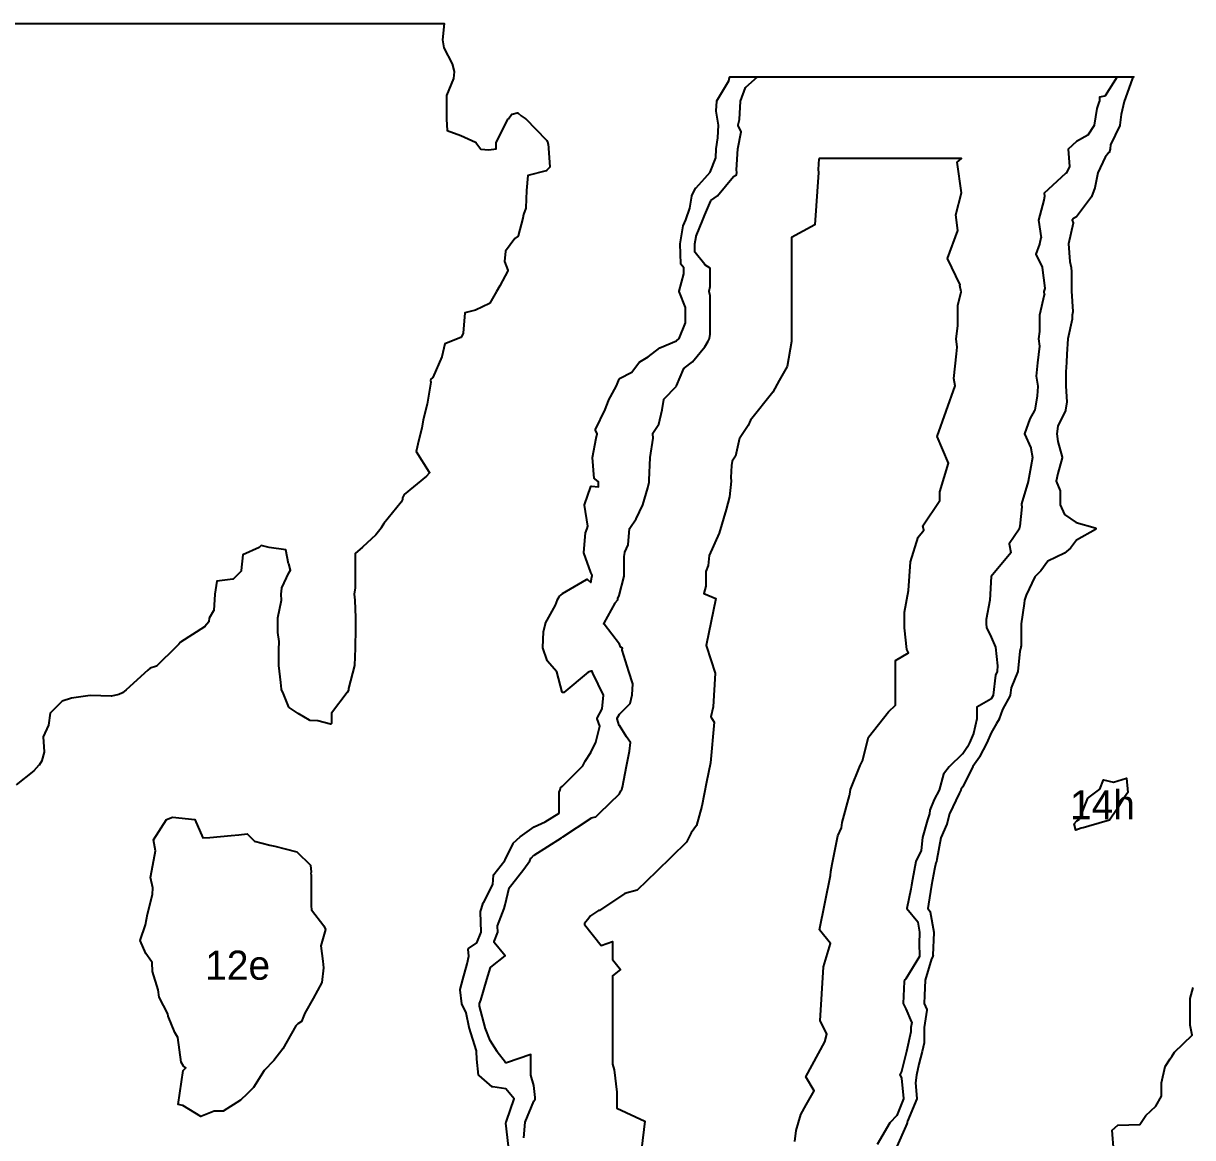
# Model space of a CAD drawing. Header units: millimetres. Extents: x 0 to 500, y 0 to 700.
# Drawn here: x 83.2 to 183.5, y 351.6 to 447.2 of the extents above; entities that cross this region are included whole.
import ezdxf
from ezdxf.enums import TextEntityAlignment as Align

# ---------------------------------------------------------------- set-up
doc = ezdxf.new("R2010")
doc.units = ezdxf.units.MM
doc.layers.add('CORTE', color=1, linetype='Continuous')
doc.layers.add('GRABADO', color=5, linetype='Continuous')

msp = doc.modelspace()

# ---------------------------------------------------------------- linework, layer by layer
at = {"layer": 'CORTE'}
for points in [[(81.73, 447.19), (84.46, 447.19), (89.22, 447.19), (91.6, 447.19), (94.29, 447.19), (96.96, 447.19), (99.32, 447.19), (100.53, 447.19), (103.77, 447.19), (106.41, 447.19), (119.29, 447.19), (119.29, 447.19), (119.16, 445.77), (119.28, 445.1), (119.98, 443.73), (119.98, 443.73), (119.99, 443.72), (120.15, 443.05), (120.15, 443.05), (120.15, 443.04), (120.1, 442.47), (120.1, 442.46), (120.1, 442.46), (119.51, 440.99), (119.51, 438.97), (119.57, 438.01), (120.73, 437.56), (120.73, 437.56), (122, 437), (122, 436.99), (122.01, 436.99), (122.02, 436.98), (122.46, 436.39), (123.14, 436.35), (123.75, 436.43), (123.75, 436.93), (123.75, 436.94), (123.75, 436.95), (124.26, 437.95), (124.8, 439), (124.81, 439.01), (125.09, 439.38), (125.1, 439.38), (125.1, 439.39), (125.11, 439.4), (125.12, 439.4), (125.13, 439.4), (125.13, 439.4), (125.58, 439.51), (125.58, 439.51), (125.59, 439.51), (125.6, 439.51), (125.61, 439.51), (125.62, 439.5), (125.63, 439.5), (125.63, 439.5), (125.64, 439.49), (125.64, 439.49), (125.9, 439.25), (126.26, 439.03), (126.27, 439.03), (126.28, 439.02), (126.28, 439.02), (128.09, 437.16), (128.1, 437.15), (128.1, 437.15), (128.1, 437.14), (128.17, 437.01), (128.17, 437.01), (128.19, 436.95), (128.21, 436.86), (128.21, 436.86), (128.22, 436.85), (128.38, 434.89), (128.38, 434.89), (128.38, 434.88), (128.37, 434.87), (128.37, 434.86), (128.37, 434.85), (128.36, 434.84), (128.09, 434.56), (128.09, 434.55), (128.08, 434.55), (128.07, 434.54), (128.06, 434.54), (126.49, 434.14), (126.38, 432.85), (126.31, 431.35), (126.31, 431.34), (126.31, 431.33), (126.31, 431.33), (126.1, 430.79), (126.05, 430.48), (126.05, 430.48), (125.66, 428.97), (125.66, 428.97), (125.66, 428.96), (125.66, 428.95), (125.65, 428.95), (125.65, 428.94), (125.64, 428.94), (125.38, 428.72), (124.56, 427.63), (124.47, 426.75), (124.77, 426.02), (124.77, 426.01), (124.77, 426), (124.77, 425.99), (124.77, 425.98), (124.77, 425.98), (124.77, 425.97), (124.76, 425.96), (124.76, 425.96), (124.07, 424.66), (123.8, 424.17), (123.21, 423.18), (123.21, 423.18), (123.2, 423.17), (123.19, 423.17), (123.19, 423.16), (122, 422.59), (121.99, 422.59), (121.99, 422.59), (121.06, 422.36), (120.93, 420.61), (120.93, 420.61), (120.93, 420.6), (120.93, 420.59), (120.77, 420.26), (120.77, 420.25), (120.76, 420.24), (120.75, 420.23), (120.73, 420.22), (120.73, 420.22), (119.37, 419.7), (119.11, 418.57), (119.11, 418.56), (118.32, 416.81), (118.32, 416.8), (118.31, 416.79), (118.31, 416.78), (118.15, 416.66), (118.14, 416.55), (118.16, 416.41), (118.16, 416.4), (118.15, 416.39), (117.83, 414.5), (117.83, 414.5), (117.49, 413.16), (117.37, 412.46), (117.37, 412.46), (117.13, 411.46), (116.89, 410.45), (118.02, 408.68), (118.02, 408.67), (118.03, 408.67), (118.03, 408.66), (118.03, 408.65), (118.03, 408.64), (118.03, 408.63), (118.03, 408.62), (118.02, 408.62), (118.02, 408.61), (118.02, 408.6), (118.01, 408.6), (117.78, 408.34), (117.78, 408.34), (115.87, 406.75), (115.71, 406.48), (115.71, 406.35), (115.71, 406.34), (115.71, 406.33), (115.62, 406.11), (115.61, 406.1), (115.61, 406.09), (114.12, 404.28), (113.9, 403.89), (113.9, 403.88), (113.9, 403.88), (113.42, 403.3), (113.42, 403.3), (112.28, 402.23), (112.28, 402.23), (111.67, 401.68), (111.67, 398.77), (111.67, 398.76), (111.58, 398.2), (111.63, 397.68), (111.68, 396.17), (111.68, 394.7), (111.66, 394.13), (111.66, 393.57), (111.61, 392.09), (111.61, 392.08), (111.61, 392.07), (111.09, 390.12), (111.09, 390.05), (111.09, 389.97), (111.09, 389.96), (111.08, 389.95), (111.08, 389.95), (111.08, 389.95), (110.98, 389.76), (110.98, 389.75), (109.62, 387.99), (109.62, 387.12), (109.62, 387.11), (109.62, 387.1), (109.61, 387.09), (109.6, 387.07), (109.6, 387.07), (109.59, 387.06), (109.58, 387.06), (109.57, 387.05), (109.56, 387.05), (109.56, 387.05), (109.55, 387.05), (109.54, 387.05), (109.53, 387.05), (108.46, 387.32), (107.78, 387.37), (107.78, 387.37), (107.77, 387.38), (107.76, 387.38), (107.75, 387.38), (106.77, 387.95), (106.76, 387.95), (105.98, 388.48), (105.98, 388.49), (105.98, 388.49), (105.97, 388.5), (105.97, 388.5), (105.96, 388.51), (105.5, 389.64), (105.34, 390.03), (105.33, 390.03), (105.33, 390.04), (105.33, 390.05), (105.27, 390.62), (105.1, 392.08), (105.1, 392.09), (105.1, 393.42), (105.13, 394.13), (105.01, 394.9), (105.01, 394.91), (105.01, 396.17), (105.01, 396.18), (105.01, 396.18), (105.33, 397.69), (105.3, 398.2), (105.3, 398.21), (105.35, 398.72), (105.36, 398.73), (105.36, 398.74), (105.96, 400.03), (105.96, 400.03), (106.12, 400.26), (105.96, 400.81), (105.95, 400.81), (105.72, 402.01), (104.27, 402.21), (104.27, 402.21), (103.6, 402.38), (103.42, 402.22), (103.41, 402.22), (103.41, 402.22), (103.41, 402.21), (102.01, 401.57), (101.88, 400.23), (101.88, 400.22), (101.88, 400.21), (101.87, 400.2), (101.87, 400.2), (101.86, 400.19), (101.19, 399.5), (101.19, 399.49), (101.18, 399.49), (101.17, 399.49), (101.17, 399.48), (101.16, 399.48), (101.15, 399.48), (101.15, 399.48), (99.79, 399.32), (99.6, 398.2), (99.52, 396.79), (99.52, 396.78), (99.51, 396.78), (99.51, 396.77), (99.51, 396.76), (99.14, 396.14), (99.11, 395.87), (99.11, 395.87), (99.1, 395.85), (99.1, 395.84), (99.09, 395.84), (98.75, 395.42), (98.74, 395.42), (98.74, 395.41), (98.73, 395.41), (96.67, 394.07), (96.52, 393.9), (96.52, 393.9), (96.3, 393.68), (94.63, 392.04), (94.63, 392.04), (94.62, 392.03), (94.61, 392.02), (94.61, 392.02), (94.61, 392.02), (94.06, 391.84), (93.85, 391.67), (92, 390), (92, 390), (91.7, 389.74), (91.69, 389.74), (91.38, 389.59), (91.38, 389.59), (91.37, 389.59), (90.74, 389.46), (90.74, 389.46), (90.73, 389.46), (88.91, 389.52), (87.31, 389.29), (86.5, 389.01), (85.48, 387.98), (85.33, 386.97), (85.33, 386.97), (85.32, 386.96), (84.88, 385.96), (84.97, 384.67), (84.97, 384.66), (84.96, 384.66), (84.96, 384.65), (84.76, 383.92), (84.76, 383.91), (84.75, 383.9), (84.52, 383.53), (84.51, 383.53), (84.07, 383.03), (84.07, 383.03), (82.56, 381.84)], [(124.83, 350.82), (124.6, 352.81), (124.6, 352.82), (124.6, 352.82), (124.61, 352.87), (124.61, 352.88), (124.61, 352.89), (124.64, 352.97), (125.32, 354.89), (124.58, 355.75), (123.47, 355.92), (123.46, 355.92), (123.45, 355.92), (123.44, 355.93), (123.43, 355.93), (123.43, 355.93), (122.29, 356.89), (122.28, 356.89), (122.27, 356.9), (122.27, 356.91), (122.27, 356.91), (122.26, 356.92), (122.26, 356.93), (122.26, 356.93), (122.1, 358.3), (122.07, 358.95), (122.07, 358.98), (122.07, 359), (121.45, 361), (121.45, 361), (121.19, 362.27), (120.81, 363.03), (120.81, 363.03), (120.81, 363.04), (120.81, 363.04), (120.66, 364.25), (120.66, 364.26), (120.66, 364.27), (120.66, 364.27), (120.66, 364.28), (120.9, 365.12), (121.28, 366.47), (121.41, 367.14), (121.37, 367.74), (121.37, 367.74), (121.37, 367.75), (121.38, 367.76), (121.38, 367.77), (121.38, 367.78), (121.39, 367.79), (121.4, 367.8), (121.4, 367.8), (122.11, 368.27), (122.48, 369.18), (122.41, 370.95), (122.41, 370.96), (122.41, 370.97), (122.41, 370.97), (122.41, 370.98), (122.51, 371.23), (122.66, 371.7), (122.67, 371.71), (123.47, 373.27), (123.54, 374.09), (123.54, 374.1), (123.54, 374.11), (123.55, 374.12), (123.55, 374.13), (123.55, 374.13), (124.51, 375.33), (124.55, 375.4), (125.22, 376.8), (125.23, 376.81), (125.23, 376.81), (125.23, 376.81), (125.23, 376.82), (125.81, 377.37), (125.82, 377.38), (125.83, 377.38), (127.02, 378.22), (127.03, 378.22), (127.96, 378.65), (129.16, 379.4), (129.16, 381.17), (129.16, 381.18), (129.16, 381.19), (129.17, 381.19), (129.17, 381.2), (129.26, 381.42), (129.29, 381.54), (129.29, 381.55), (129.3, 381.56), (129.3, 381.57), (129.3, 381.57), (129.46, 381.72), (131.21, 383.48), (131.41, 383.87), (131.41, 383.88), (131.89, 384.61), (132.32, 385.5), (132.65, 386.87), (132.44, 387.49), (132.44, 387.5), (132.44, 387.5), (132.43, 387.51), (132.43, 387.52), (132.44, 387.53), (132.44, 387.54), (132.44, 387.54), (132.44, 387.55), (132.87, 388.36), (132.97, 389.54), (132.07, 391.41), (132.07, 391.41), (132.01, 391.56), (132, 391.6), (131.96, 391.6), (131.91, 391.58), (131.91, 391.58), (131.67, 391.52), (129.56, 389.76), (129.55, 389.76), (129.53, 389.75), (129.52, 389.75), (129.5, 389.75), (129.49, 389.75), (129.47, 389.76), (129.46, 389.77), (129.45, 389.77), (129.45, 389.77), (129.45, 389.78), (129.44, 389.79), (129.44, 389.8), (129.44, 389.8), (128.96, 391.55), (128.14, 392.49), (128.14, 392.49), (128.13, 392.5), (128.13, 392.51), (128.13, 392.51), (127.78, 393.61), (127.78, 393.61), (127.78, 393.62), (127.78, 393.62), (127.78, 393.63), (127.83, 394.97), (127.83, 394.97), (127.83, 394.98), (127.99, 395.68), (128, 395.69), (128, 395.7), (128, 395.7), (128.86, 397.25), (129.03, 397.73), (129.03, 397.73), (129.03, 397.74), (129.16, 397.97), (129.17, 397.98), (129.17, 397.99), (129.18, 397.99), (129.46, 398.24), (129.46, 398.25), (131.51, 399.47), (131.52, 399.47), (131.52, 399.47), (131.53, 399.47), (131.54, 399.48), (131.56, 399.48), (131.57, 399.48), (131.57, 399.47), (131.58, 399.47), (131.59, 399.46), (131.6, 399.46), (131.9, 399.21), (131.97, 399.68), (131.97, 399.69), (132, 399.76), (132, 399.82), (131.89, 400.05), (131.88, 400.05), (131.3, 401.76), (131.3, 401.76), (131.3, 401.77), (131.3, 401.78), (131.3, 401.78), (131.44, 403.46), (131.44, 403.47), (131.44, 403.47), (131.57, 403.84), (131.62, 404.04), (131.36, 405.85), (131.36, 405.85), (131.36, 405.86), (131.36, 405.87), (131.36, 405.87), (131.36, 405.88), (131.88, 407.43), (131.89, 407.44), (131.89, 407.45), (131.9, 407.45), (131.9, 407.46), (131.9, 407.46), (131.91, 407.47), (131.92, 407.47), (131.92, 407.47), (131.93, 407.48), (131.94, 407.48), (131.95, 407.48), (131.96, 407.48), (132.56, 407.41), (132.56, 407.85), (132.22, 408.09), (132.21, 408.1), (132.21, 408.11), (132.2, 408.12), (132.2, 408.13), (132.2, 408.13), (132.2, 408.14), (132.19, 408.14), (132.02, 409.93), (132.02, 409.93), (132.02, 409.94), (132.02, 409.94), (132.35, 411.6), (132.42, 411.96), (132.29, 412.28), (132.29, 412.29), (132.29, 412.3), (132.29, 412.3), (132.29, 412.31), (132.29, 412.31), (132.29, 412.32), (132.29, 412.33), (132.29, 412.33), (132.29, 412.34), (133.12, 414.04), (133.4, 414.81), (133.4, 414.82), (133.4, 414.82), (134.1, 416.08), (134.33, 416.67), (134.33, 416.67), (134.34, 416.68), (134.34, 416.68), (134.35, 416.69), (134.36, 416.7), (135.42, 417.25), (136.07, 418.13), (136.08, 418.13), (136.09, 418.14), (136.09, 418.15), (136.8, 418.58), (137.81, 419.34), (137.82, 419.35), (139.25, 419.94), (139.47, 420.16), (140.03, 421.49), (140.03, 422.82), (139.46, 424.17), (139.46, 424.18), (139.46, 424.18), (139.46, 424.19), (139.46, 424.19), (139.46, 424.2), (139.46, 424.21), (139.88, 425.7), (139.88, 426.21), (139.63, 426.52), (139.62, 426.52), (139.62, 426.53), (139.62, 426.54), (139.62, 426.54), (139.61, 426.55), (139.61, 426.56), (139.61, 426.56), (139.55, 428.27), (139.55, 428.28), (139.55, 428.28), (139.82, 429.82), (139.83, 429.83), (139.83, 429.83), (140.04, 430.34), (140.4, 431.32), (140.56, 432.36), (140.57, 432.37), (140.57, 432.37), (140.57, 432.38), (140.88, 433.04), (140.88, 433.05), (140.89, 433.05), (140.89, 433.06), (141.68, 433.9), (142.14, 434.43), (142.61, 435.65), (142.65, 436.43), (142.65, 436.43), (142.79, 437.37), (142.85, 438.46), (142.65, 439.67), (142.65, 439.68), (142.65, 439.68), (142.7, 440.51), (142.71, 440.51), (142.71, 440.52), (142.71, 440.53), (142.71, 440.54), (143.75, 442.26), (143.78, 442.55), (143.78, 442.55), (143.79, 442.56), (143.79, 442.57), (143.79, 442.57), (143.79, 442.58), (143.8, 442.59), (143.81, 442.6), (143.82, 442.6), (143.82, 442.61), (143.83, 442.61), (143.85, 442.61), (143.86, 442.61), (144.63, 442.61), (152.5, 442.61), (156.34, 442.61), (161.84, 442.61), (168.08, 442.61), (173.11, 442.61), (177.31, 442.61), (178.5, 442.61), (178.37, 442.41), (177.68, 440.48), (177.41, 439.36), (177.31, 438.45), (177.31, 438.45), (177.31, 438.44), (177.3, 438.43), (176.49, 436.77), (176.46, 436.42), (176.46, 436.41), (176.46, 436.41), (176.38, 436.12), (176.38, 436.12), (176.38, 436.11), (176.38, 436.11), (176.37, 436.1), (176.04, 435.71), (175.41, 434.36), (175.16, 433.08), (175.16, 433.07), (175.15, 433.07), (174.87, 432.32), (174.87, 432.32), (174.87, 432.31), (174.86, 432.31), (173.59, 430.6), (173.58, 430.6), (173.57, 430.59), (173.57, 430.59), (173.33, 430.46), (173.21, 430.3), (173.29, 430.07), (173.29, 430.07), (173.29, 430.06), (173.29, 430.05), (173.29, 430.05), (173.29, 430.04), (173.29, 430.04), (172.89, 428.27), (173.01, 426.75), (173.13, 426.25), (173.13, 426.25), (173.13, 426.24), (173.16, 425.86), (173.16, 424.2), (173.26, 422.45), (173.26, 422.44), (173.26, 422.44), (173.22, 422.15), (173.22, 421.84), (173.22, 421.83), (173.22, 421.82), (172.83, 420.11), (172.75, 418.79), (172.71, 418.08), (172.67, 417.3), (172.67, 416.05), (172.75, 414.72), (172.75, 414.72), (172.75, 414.71), (172.65, 413.99), (172.64, 413.99), (172.64, 413.98), (172.64, 413.97), (171.97, 412.63), (171.9, 411.97), (171.97, 411.3), (172.35, 409.95), (172.35, 409.94), (172.35, 409.94), (172.35, 409.93), (172.35, 409.93), (172.35, 409.92), (172.35, 409.91), (171.97, 408.56), (171.84, 407.9), (172.17, 407.07), (172.18, 407.06), (172.18, 407.06), (172.18, 407.05), (172.18, 407.05), (172.18, 405.87), (172.55, 405.04), (173.56, 404.34), (175.19, 403.89), (175.19, 403.89), (175.19, 403.89), (175.2, 403.88), (175.21, 403.87), (175.21, 403.87), (175.22, 403.86), (175.23, 403.86), (175.23, 403.85), (175.23, 403.85), (175.23, 403.84), (175.24, 403.83), (175.24, 403.83), (175.24, 403.82), (175.24, 403.81), (175.24, 403.8), (175.24, 403.8), (175.23, 403.79), (175.23, 403.78), (175.23, 403.78), (175.22, 403.77), (175.21, 403.76), (175.2, 403.75), (173.58, 402.85), (173.08, 402.16), (173.08, 402.16), (173.07, 402.15), (172.56, 401.72), (172.55, 401.72), (172.55, 401.71), (171.13, 401.04), (170.51, 400.22), (170.51, 400.22), (170.01, 399.7), (169.25, 398.13), (169.12, 397.69), (169.08, 397.39), (168.82, 395.66), (168.82, 393.71), (168.82, 393.7), (168.81, 393.7), (168.79, 393.61), (168.79, 393.6), (168.77, 393.55), (168.71, 393.28), (168.54, 391.58), (168.54, 391.57), (168.54, 391.57), (167.97, 390.15), (167.9, 389.54), (167.9, 389.54), (167.9, 389.53), (167.89, 389.52), (167.89, 389.52), (167.23, 388.29), (166.94, 387.49), (166.94, 387.48), (166.93, 387.48), (166.7, 387.11), (166.26, 386.31), (165.87, 385.45), (165.87, 385.45), (165.26, 384.23), (165.26, 384.22), (164.69, 383.4), (163.81, 381.67), (163.81, 381.67), (163.81, 381.66), (163.67, 381.49), (163.64, 381.38), (163.64, 381.37), (163.64, 381.37), (163.5, 381.1), (162.69, 379.34), (162.44, 378.45), (162.44, 378.45), (161.93, 377.3), (161.58, 375.44), (161.56, 375.27), (161.56, 375.27), (161.52, 375.14), (161.38, 374.59), (161.12, 373.23), (160.88, 371.61), (160.88, 371.61), (160.81, 371.23), (161.02, 370.96), (161.02, 370.96), (161.03, 370.95), (161.03, 370.94), (161.03, 370.94), (161.33, 369.18), (161.33, 369.18), (161.33, 369.17), (161.26, 367.23), (161.27, 367.13), (161.27, 367.13), (161.27, 367.12), (161.26, 367.11), (161.26, 367.1), (161.26, 367.09), (161.14, 366.91), (160.6, 365.08), (160.53, 363.76), (160.5, 363.07), (160.73, 362.55), (160.73, 362.55), (160.73, 362.54), (160.73, 362.53), (160.74, 362.53), (160.74, 362.52), (160.73, 362.51), (160.5, 361.01), (160.5, 359.71), (160.5, 359.71), (160.5, 359.7), (160.33, 358.96), (160.04, 357.85), (159.85, 356.93), (159.75, 356.26), (159.88, 354.91), (159.88, 354.91), (159.88, 354.9), (159.88, 354.89), (159.88, 354.88), (159.87, 354.88), (159.06, 352.96), (159.04, 352.86), (159.04, 352.78), (159.04, 352.77), (159.04, 352.77), (159.03, 352.76), (159.03, 352.75), (159.03, 352.75), (158.92, 352.53), (158.15, 350.81)], [(149.41, 351.23), (149.51, 352.18), (149.92, 353.55), (150.37, 354.38), (151.07, 355.58), (150.34, 356.79), (151.99, 359.79), (152.15, 360.44), (152.15, 360.47), (151.59, 361.57), (151.85, 366.23), (152.47, 368.21), (151.52, 369.4), (152.46, 374.07), (152.5, 374.4), (152.62, 375.03), (153.09, 377.46), (153.42, 378.16), (153.47, 378.6), (154.09, 380.93), (154.12, 381.03), (154.18, 381.44), (155, 383.5), (155.21, 383.91), (155.74, 385.92), (157.44, 388.1), (158.03, 388.67), (158.03, 392.51), (159.16, 393.17), (159.02, 393.45), (158.83, 395.3), (158.83, 396.65), (159.17, 398.53), (159.32, 400.98), (159.98, 403.1), (160.47, 403.7), (160.4, 404.08), (161.86, 406.23), (161.86, 406.99), (162.6, 409.46), (161.63, 411.74), (163.16, 416.07), (163.05, 416.7), (163.28, 418.83), (163.35, 419.4), (163.25, 420.12), (163.4, 421.22), (163.4, 422.97), (163.68, 424.15), (163.58, 424.69), (163.6, 424.74), (162.52, 427), (163.39, 429.42), (163.21, 430.76), (163.72, 432.66), (163.33, 435.27), (163.7, 435.61), (157.77, 435.61), (151.7, 435.61), (151.48, 435.61), (151.47, 435.56), (151.41, 434.65), (151.43, 434.39), (151.11, 429.91), (149.13, 428.81), (149.13, 424.44), (149.13, 423.99), (149.13, 419.88), (148.74, 417.75), (148.07, 416.54), (147.51, 415.53), (145.61, 413.15), (145.41, 412.69), (144.7, 411.65), (144.64, 411.6), (144.3, 410.06), (144.02, 409.63), (143.96, 409.24), (143.91, 408.21), (143.95, 407.89), (143.79, 406.55), (143.52, 405.48), (142.91, 403.43), (142.05, 401.52), (141.97, 400.65), (141.75, 400.14), (141.75, 398.89), (141.59, 398.26), (142.63, 397.83), (141.8, 393.79), (141.83, 393.7), (142.56, 391.41), (142.39, 388.53), (142.19, 387.67), (142.48, 387.22), (142.16, 383.73), (141.83, 382.08), (141.42, 380.02), (140.95, 378.34), (140.5, 377.72), (140.11, 376.91), (137.52, 374.39), (135.87, 372.79), (134.82, 372.51), (132.64, 371.06), (132.56, 371.04), (131.86, 370.59), (131.72, 370.39), (131.36, 369.93), (131.34, 369.84), (132.77, 368.06), (133.74, 368.39), (133.74, 366.85), (134.43, 365.99), (133.74, 365.45), (133.75, 357.85), (133.88, 357.38), (134.12, 355.45), (134.12, 354.08), (136.52, 352.96), (135.67, 345.86)], [(176.79, 350.36), (176.64, 352.2), (177.12, 352.63), (179.02, 352.69), (179.54, 353.46), (180.4, 354.25), (180.88, 355.13), (180.88, 356.25), (181.2, 357.66), (181.61, 358.32), (181.76, 358.51), (181.98, 358.89), (183.52, 360.34), (183.34, 361.2), (183.34, 363.51), (183.59, 364.44)]]:
    msp.add_lwpolyline(points, dxfattribs=at)
for points in [[(174.55, 380.68), (175.59, 381.46), (175.9, 382.26), (176.75, 382.06), (177.87, 382.4), (177.98, 381.19), (177.56, 380.58), (177.02, 379.68), (176.42, 378.8), (174.64, 378.29), (174.15, 378.15), (173.97, 378.13), (173.52, 377.96), (173.37, 378.49), (173.62, 378.74), (173.83, 378.9), (174.55, 380.68)], [(96.71, 358.03), (96.45, 360.16), (96.19, 360.57), (95.61, 361.99), (95.59, 362.18), (94.82, 363.6), (94.75, 364.23), (94.27, 365.81), (94.22, 366.58), (94.17, 366.67), (93.68, 367.37), (93.21, 368.47), (93.66, 369.83), (93.82, 370.74), (94.27, 372.42), (94.29, 373), (94.1, 373.89), (94.38, 375.41), (94.52, 376.18), (94.34, 377.13), (95.47, 378.86), (95.99, 379.07), (97.89, 378.86), (98.57, 377.28), (99.18, 377.33), (101.02, 377.5), (101.68, 377.56), (102.39, 377.62), (103.01, 377), (104.32, 376.67), (104.76, 376.56), (105.65, 376.34), (106.65, 376.1), (107.82, 374.93), (107.88, 374.34), (107.85, 374.23), (107.88, 374.11), (107.88, 371.46), (107.92, 371.12), (108.98, 369.73), (109.12, 369.41), (108.72, 368.01), (108.87, 366.69), (108.93, 366.14), (108.81, 364.86), (108.05, 363.51), (107.33, 362.24), (107.04, 361.53), (106.73, 361.33), (106.56, 361.16), (105.45, 359.19), (104.68, 358.17), (103.84, 357.33), (102.93, 355.86), (102.38, 355.31), (101.83, 354.76), (100.34, 353.84), (99.56, 353.83), (98.42, 353.36), (96.87, 354.31), (96.47, 354.39), (96.89, 357.31), (97.12, 357.54), (96.92, 357.7), (96.71, 358.03)]]:
    msp.add_lwpolyline(points, close=True, dxfattribs=at)
at = {"layer": 'GRABADO'}
msp.add_lwpolyline([(126.13, 351.55), (126.25, 352.88), (126.25, 352.88), (126.25, 352.89), (126.25, 352.89), (127, 354.68), (127, 354.69), (127.1, 354.85), (127.12, 354.92), (127.12, 355.01), (126.99, 356.04), (126.75, 356.92), (126.75, 356.93), (126.75, 356.94), (126.75, 356.94), (126.75, 358.68), (124.64, 357.98), (124.64, 357.97), (124.63, 357.97), (124.62, 357.97), (124.61, 357.97), (124.6, 357.97), (124.59, 357.98), (124.58, 357.98), (124.57, 357.99), (124.57, 357.99), (124.56, 358), (124.56, 358), (123.86, 358.93), (123.86, 358.94), (123.24, 359.89), (123.24, 359.89), (123.24, 359.9), (122.81, 360.99), (122.81, 361), (122.34, 362.84), (122.33, 362.85), (122.33, 362.86), (122.32, 363.06), (122.32, 363.06), (122.32, 363.07), (122.33, 363.07), (122.33, 363.08), (122.33, 363.08), (122.45, 363.37), (122.97, 365.12), (123.29, 366.17), (123.29, 366.18), (123.29, 366.18), (123.3, 366.19), (123.3, 366.2), (123.31, 366.2), (124.54, 367.15), (123.6, 368.32), (123.59, 368.33), (123.59, 368.33), (123.59, 368.34), (123.58, 368.35), (123.58, 368.36), (123.58, 368.36), (123.58, 368.37), (123.58, 368.38), (123.58, 368.38), (123.58, 368.39), (123.9, 369.18), (123.88, 369.72), (123.88, 369.73), (123.88, 369.74), (123.88, 369.75), (124.45, 371.23), (124.55, 371.53), (124.88, 372.99), (124.88, 373), (124.88, 373.01), (124.89, 373.01), (125.1, 373.29), (126.13, 374.6), (126.65, 375.32), (126.75, 375.53), (126.75, 375.53), (126.75, 375.54), (126.76, 375.54), (126.76, 375.55), (127.01, 375.79), (127.02, 375.8), (129.37, 377.3), (129.47, 377.37), (129.47, 377.37), (129.48, 377.38), (129.48, 377.38), (129.49, 377.38), (129.5, 377.38), (131.91, 378.99), (131.92, 378.99), (131.92, 379), (131.93, 379), (132.32, 379.1), (132.64, 379.42), (134.34, 381.06), (134.47, 381.33), (134.47, 381.33), (134.47, 381.33), (134.54, 381.43), (134.6, 381.65), (134.96, 383.45), (135.22, 384.74), (135.29, 385.46), (134.96, 385.96), (134.34, 386.93), (134.33, 386.93), (134.33, 386.94), (134.15, 387.49), (134.14, 387.5), (134.14, 387.5), (134.14, 387.51), (134.14, 387.52), (134.14, 387.53), (134.15, 387.54), (134.15, 387.54), (134.15, 387.55), (134.34, 387.9), (134.34, 387.9), (134.34, 387.91), (134.35, 387.91), (135.26, 388.81), (135.44, 389.56), (135.5, 390.52), (135.16, 391.57), (134.58, 393.4), (134.58, 393.4), (134.58, 393.41), (134.58, 393.42), (134.58, 393.42), (134.58, 393.43), (134.58, 393.44), (134.62, 393.58), (134.47, 393.64), (134.47, 393.65), (134.46, 393.65), (134.44, 393.66), (134.44, 393.67), (134.44, 393.68), (134.43, 393.68), (134.34, 393.92), (133.04, 395.62), (133.03, 395.62), (133.03, 395.63), (133.02, 395.64), (133.02, 395.65), (133.02, 395.66), (133.02, 395.67), (133.02, 395.67), (133.02, 395.68), (133.02, 395.69), (133.02, 395.69), (133.03, 395.7), (133.98, 397.44), (133.98, 397.45), (133.98, 397.45), (134.2, 397.73), (134.21, 397.81), (134.21, 397.81), (134.22, 397.82), (134.22, 397.83), (134.33, 398.08), (134.75, 399.75), (134.75, 401.43), (134.75, 401.43), (134.75, 401.44), (134.81, 401.79), (134.81, 401.8), (134.81, 401.8), (134.81, 401.81), (135.1, 402.44), (135.22, 403.83), (135.22, 403.83), (135.22, 403.84), (135.23, 403.85), (135.23, 403.85), (135.23, 403.86), (135.79, 404.68), (136.34, 405.88), (136.77, 407.34), (136.89, 407.81), (136.9, 407.89), (136.89, 407.99), (136.89, 407.99), (136.89, 407.99), (136.99, 409.94), (136.99, 409.94), (137.24, 411.58), (137.2, 411.97), (137.2, 411.97), (137.2, 411.98), (137.21, 411.99), (137.21, 411.99), (137.21, 412), (137.21, 412), (137.22, 412.01), (137.74, 412.8), (138.01, 414.02), (138.15, 414.91), (138.15, 414.92), (138.15, 414.93), (138.15, 414.93), (138.16, 414.94), (138.17, 414.95), (139.23, 416.06), (139.25, 416.08), (139.88, 417.57), (139.89, 417.57), (139.9, 417.58), (139.9, 417.59), (139.9, 417.59), (140.63, 418.14), (141.68, 419.44), (141.95, 419.93), (142.07, 420.15), (142.13, 420.52), (142.13, 423.8), (142.06, 424.19), (142.06, 424.19), (142.06, 424.2), (142.06, 424.2), (142.06, 424.21), (142.13, 424.6), (142.13, 426.19), (141.69, 426.48), (141.68, 426.49), (140.85, 427.53), (140.85, 427.54), (140.84, 427.55), (140.84, 427.55), (140.84, 427.56), (140.83, 427.56), (140.83, 427.57), (140.83, 427.58), (140.81, 428.27), (140.81, 428.28), (140.81, 428.28), (140.92, 428.91), (140.92, 428.92), (140.92, 428.92), (141.51, 430.34), (141.67, 430.76), (141.67, 430.77), (142.18, 431.95), (142.19, 431.96), (142.19, 431.97), (142.2, 431.98), (142.77, 432.4), (144.13, 434.04), (144.13, 434.05), (144.14, 434.05), (144.14, 434.06), (144.14, 434.06), (144.4, 434.19), (144.41, 434.39), (144.4, 434.62), (144.4, 434.63), (144.51, 436.43), (144.51, 436.44), (144.79, 437.89), (144.55, 438.43), (144.55, 438.44), (144.55, 438.45), (144.55, 438.45), (144.55, 438.46), (144.55, 438.47), (144.55, 438.47), (144.55, 438.48), (144.66, 438.94), (144.73, 440.51), (144.73, 440.51), (144.73, 440.52), (144.73, 440.53), (145.18, 441.68), (145.18, 441.69), (145.19, 441.69), (145.19, 441.7), (145.19, 441.7), (145.2, 441.71), (146.21, 442.6), (146.21, 442.6), (146.22, 442.61), (146.24, 442.61), (146.24, 442.61), (146.25, 442.61), (146.26, 442.61), (147.46, 442.61), (151.7, 442.61), (157.77, 442.61), (164.67, 442.61), (170.23, 442.61), (174.87, 442.61), (175.54, 442.61), (175.54, 442.61), (175.67, 442.61), (175.67, 442.61), (177.08, 442.61), (176.04, 440.98), (176.03, 440.97), (176.02, 440.97), (176.02, 440.96), (176.01, 440.96), (175.99, 440.95), (175.55, 440.86), (175.55, 440.5), (175.55, 440.49), (175.55, 440.49), (175.54, 440.48), (175.54, 440.48), (175.33, 439.88), (175.11, 438.45), (175.11, 438.45), (175.11, 438.44), (175.11, 438.43), (175.11, 438.42), (174.56, 437.61), (174.56, 437.61), (174.55, 437.61), (174.55, 437.6), (174.54, 437.59), (173.57, 437.06), (172.87, 436.39), (172.98, 434.91), (172.98, 434.91), (172.98, 434.9), (172.97, 434.9), (172.97, 434.89), (172.97, 434.88), (172.97, 434.88), (172.68, 434.35), (172.68, 434.35), (172.67, 434.34), (171.14, 432.93), (170.8, 432.62), (170.84, 432.36), (170.84, 432.35), (170.84, 432.34), (170.84, 432.34), (170.79, 432.03), (170.79, 432.03), (170.33, 430.31), (170.54, 428.8), (170.54, 428.8), (170.54, 428.79), (170.54, 428.78), (170.53, 428.78), (170.41, 428.25), (170.41, 428.25), (170.1, 427.39), (170.63, 426.27), (170.64, 426.26), (170.64, 426.25), (170.64, 426.25), (170.85, 424.46), (170.85, 424.45), (170.85, 424.45), (170.85, 424.44), (170.85, 424.43), (170.85, 424.43), (170.77, 424.19), (170.81, 423.92), (170.82, 423.92), (170.82, 423.91), (170.82, 423.9), (170.81, 423.9), (170.4, 422.15), (170.4, 420.76), (170.4, 420.75), (170.31, 420.12), (170.4, 419.49), (170.4, 419.48), (170.4, 419.48), (170.24, 418.07), (170.12, 416.92), (170.26, 416.06), (170.26, 416.05), (170.26, 416.05), (170.26, 416.04), (170.2, 415.24), (170.2, 415.23), (170, 413.99), (170, 413.99), (169.99, 413.98), (169.99, 413.97), (169.58, 413.25), (169.13, 411.97), (169.65, 410.75), (169.65, 410.74), (169.66, 410.73), (169.8, 409.94), (169.8, 409.94), (169.8, 409.93), (169.8, 409.93), (169.8, 409.92), (169.66, 409.13), (169.43, 407.88), (169.43, 407.87), (168.86, 405.96), (168.86, 405.86), (168.89, 405.72), (168.89, 405.71), (168.89, 405.71), (168.89, 405.7), (168.71, 404.05), (168.71, 404.05), (168.67, 403.8), (168.67, 403.79), (168.66, 403.78), (168.66, 403.78), (167.8, 402.53), (167.94, 401.79), (167.94, 401.78), (167.94, 401.78), (167.94, 401.77), (167.94, 401.76), (167.94, 401.76), (167.93, 401.75), (167.93, 401.74), (167.93, 401.74), (166.26, 399.73), (166.26, 399.72), (166.26, 399.72), (166.25, 399.71), (166.25, 399.71), (166.13, 397.7), (166.13, 397.69), (165.83, 396.02), (165.83, 395.67), (165.86, 395.35), (166.26, 394.5), (166.26, 394.5), (166.62, 393.65), (166.62, 393.65), (166.62, 393.64), (166.62, 393.64), (166.81, 392.05), (166.81, 392.04), (166.81, 392.04), (166.76, 391.58), (166.76, 391.57), (166.76, 391.57), (166.76, 391.56), (166.64, 391.26), (166.43, 389.54), (166.43, 389.54), (166.42, 389.53), (166.42, 389.52), (166.42, 389.52), (166.26, 389.22), (166.26, 389.21), (166.25, 389.21), (166.24, 389.2), (166.23, 389.19), (165.03, 388.5), (165.03, 387.51), (165.03, 387.51), (165.03, 387.5), (164.75, 386.23), (164.75, 386.23), (164.75, 386.23), (164.4, 385.45), (164.4, 385.45), (164.22, 385.1), (164.22, 385.09), (163.81, 384.5), (163.81, 384.49), (163.8, 384.49), (162.64, 383.39), (162.15, 382.76), (161.79, 381.38), (161.79, 381.37), (161.78, 381.37), (161.37, 380.58), (161, 379.65), (160.96, 379.35), (160.96, 379.34), (160.96, 379.34), (160.78, 378.84), (160.37, 377.31), (160.25, 376.21), (160.25, 376.2), (160.24, 376.19), (159.8, 375.26), (159.5, 373.71), (159.41, 373.23), (159.36, 372.88), (159.36, 372.88), (159.03, 371.23), (159.95, 370.08), (159.95, 370.07), (159.96, 370.07), (159.96, 370.06), (159.96, 370.05), (159.96, 370.04), (160.11, 369.18), (160.11, 369.18), (160.11, 369.17), (160.08, 368.22), (160.11, 367.13), (160.11, 367.13), (160.11, 367.12), (160.11, 367.11), (160.11, 367.1), (160.1, 367.1), (158.92, 365.18), (158.92, 365.17), (158.86, 365.09), (158.86, 365.09), (158.82, 365.06), (158.79, 364.97), (158.69, 363.07), (158.92, 362.61), (158.93, 362.61), (159.43, 361.47), (159.44, 361.47), (159.44, 361.46), (159.44, 361.45), (159.44, 361.45), (159.44, 361.44), (159.44, 361.43), (159.37, 361.01), (159.37, 360.65), (159.37, 360.64), (159.37, 360.64), (159, 358.96), (158.93, 358.71), (158.56, 357.23), (158.56, 357.22), (158.56, 357.22), (158.41, 356.94), (158.57, 356.68), (158.57, 356.68), (158.57, 356.67), (158.57, 356.67), (158.57, 356.66), (158.57, 356.66), (158.74, 354.91), (158.74, 354.91), (158.74, 354.9), (158.73, 354.89), (158.73, 354.88), (158.73, 354.88), (158.17, 353.47), (158.16, 353.46), (158.16, 353.45), (158.15, 353.45), (157.56, 352.82), (156.48, 350.96)], dxfattribs=at)

# ---------------------------------------------------------------- texts
for s, p in [('14h', (175.81, 380.13)), ('12e', (101.57, 366.36))]:
    msp.add_text(s, height=2.5, dxfattribs=at).set_placement(p, align=Align.MIDDLE_CENTER)

doc.saveas('drawing.dxf')
